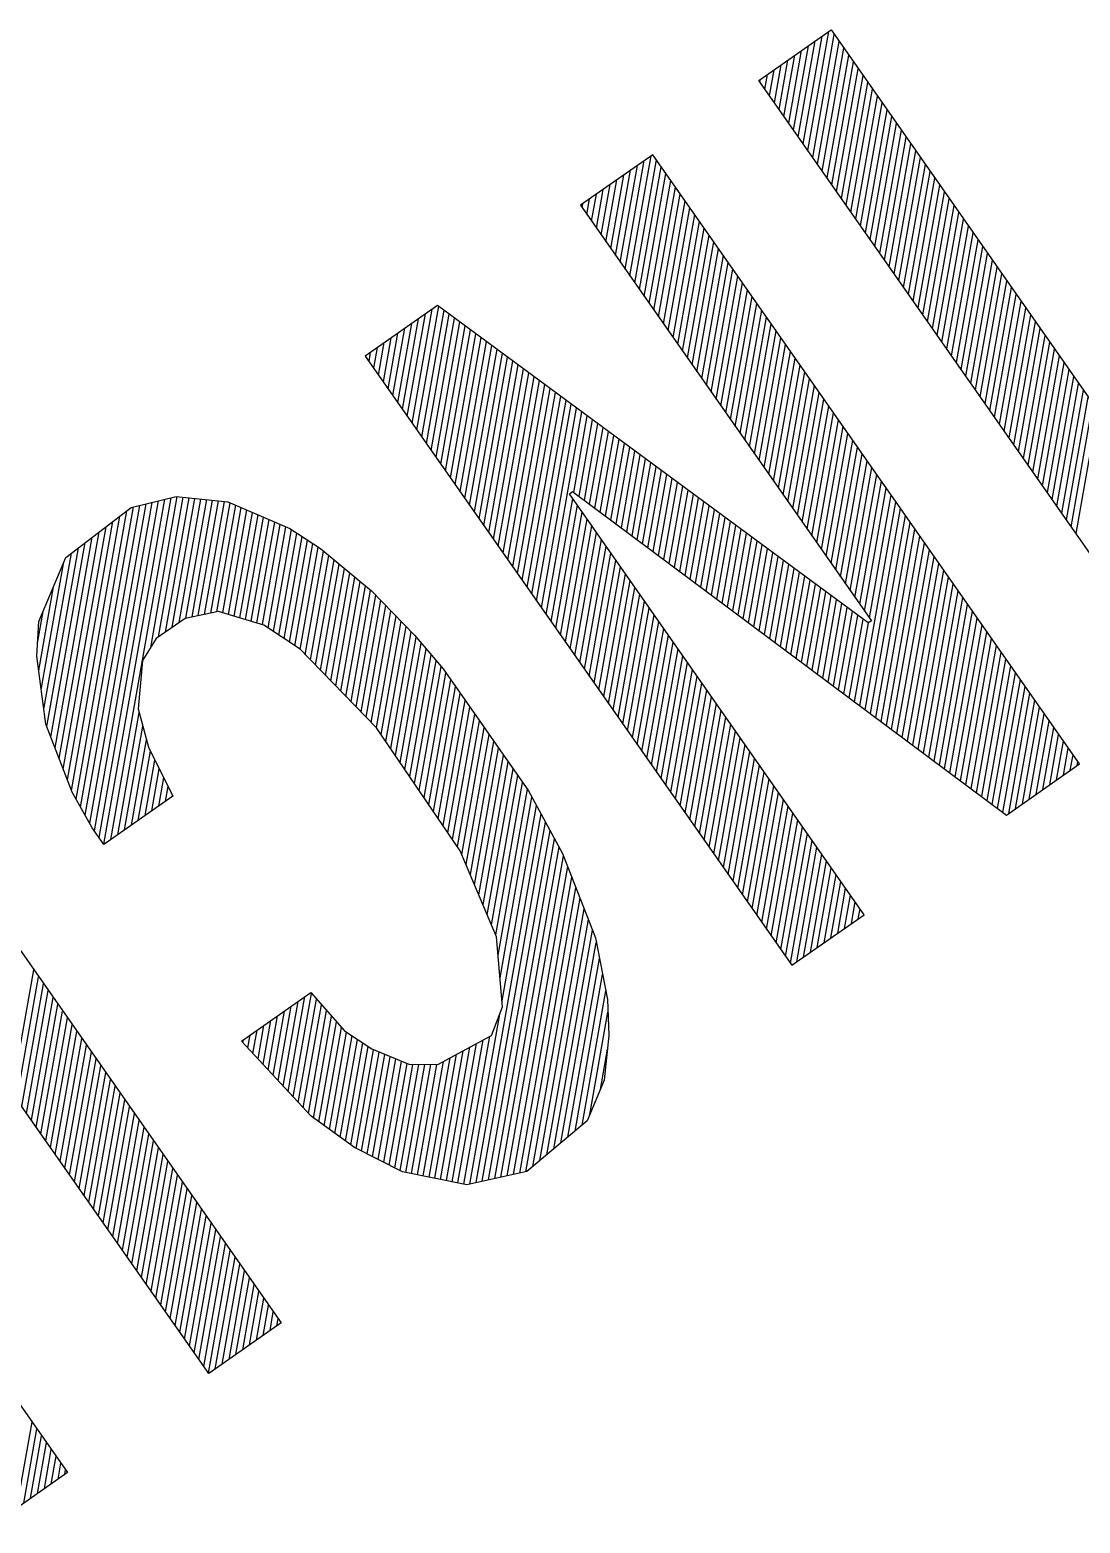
# Model space of a CAD drawing. Header units: millimetres. Extents: x 152904052 to 153933663, y 538271515 to 539240469.
# Drawn here: x 153530347 to 153530912, y 539114326 to 539115129 of the extents above; entities that cross this region are included whole.
import ezdxf

# ---------------------------------------------------------------- set-up
doc = ezdxf.new("R2010")
doc.units = ezdxf.units.MM
doc.layers.add('BORD', color=7, linetype='Continuous')

msp = doc.modelspace()

# ---------------------------------------------------------------- linework, layer by layer
at = {"layer": 'BORD', "color": 133}
for p, q in [((153530760.7, 539115071.75), (153530769.8, 539115123.36)), ((153530763.28, 539115068.07), (153530773.48, 539115125.94)), ((153530765.85, 539115064.39), (153530777.16, 539115128.51)), ((153530768.43, 539115060.71), (153530780.08, 539115126.8)), ((153530771, 539115057.04), (153530782.66, 539115123.13)), ((153530752.98, 539115082.78), (153530758.77, 539115115.64)), ((153530755.55, 539115079.1), (153530762.45, 539115118.21)), ((153530758.13, 539115075.43), (153530766.13, 539115120.79)), ((153530773.58, 539115053.36), (153530785.23, 539115119.45)), ((153530776.16, 539115049.68), (153530787.81, 539115115.77)), ((153530745.25, 539115093.82), (153530747.74, 539115107.91)), ((153530747.83, 539115090.14), (153530751.41, 539115110.48)), ((153530750.4, 539115086.46), (153530755.09, 539115113.06)), ((153530778.73, 539115046), (153530790.38, 539115112.09)), ((153530781.31, 539115042.32), (153530792.96, 539115108.41)), ((153530740.1, 539115101.17), (153530740.38, 539115102.76)), ((153530742.68, 539115097.49), (153530744.06, 539115105.33)), ((153530783.88, 539115038.65), (153530795.54, 539115104.74)), ((153530786.46, 539115034.97), (153530798.11, 539115101.06)), ((153530789.03, 539115031.29), (153530800.69, 539115097.38)), ((153530791.61, 539115027.61), (153530803.26, 539115093.7)), ((153530794.18, 539115023.93), (153530805.84, 539115090.02)), ((153530796.76, 539115020.25), (153530808.41, 539115086.35)), ((153530799.33, 539115016.58), (153530810.99, 539115082.67)), ((153530801.91, 539115012.9), (153530813.56, 539115078.99)), ((153530804.49, 539115009.22), (153530816.14, 539115075.31)), ((153530807.06, 539115005.54), (153530818.71, 539115071.63)), ((153530809.64, 539115001.86), (153530821.29, 539115067.96)), ((153530667.57, 539115000.68), (153530677.85, 539115058.98)), ((153530670.15, 539114997), (153530681.53, 539115061.55)), ((153530672.72, 539114993.32), (153530684.38, 539115059.41)), ((153530812.21, 539114998.19), (153530823.87, 539115064.28)), ((153530814.79, 539114994.51), (153530826.44, 539115060.6)), ((153530659.85, 539115011.71), (153530666.82, 539115051.25)), ((153530662.42, 539115008.03), (153530670.5, 539115053.83)), ((153530665, 539115004.35), (153530674.17, 539115056.4)), ((153530675.3, 539114989.64), (153530686.95, 539115055.73)), ((153530677.87, 539114985.96), (153530689.53, 539115052.05)), ((153530817.36, 539114990.83), (153530829.02, 539115056.92)), ((153530819.94, 539114987.15), (153530831.59, 539115053.24)), ((153530652.12, 539115022.74), (153530655.78, 539115043.52)), ((153530654.69, 539115019.07), (153530659.46, 539115046.1)), ((153530657.27, 539115015.39), (153530663.14, 539115048.67)), ((153530680.45, 539114982.28), (153530692.1, 539115048.38)), ((153530683.02, 539114978.61), (153530694.68, 539115044.7)), ((153530822.51, 539114983.47), (153530834.17, 539115049.56)), ((153530825.09, 539114979.8), (153530836.74, 539115045.89)), ((153530644.39, 539115033.78), (153530644.75, 539115035.8)), ((153530646.97, 539115030.1), (153530648.43, 539115038.37)), ((153530649.54, 539115026.42), (153530652.1, 539115040.95)), ((153530685.6, 539114974.93), (153530697.25, 539115041.02)), ((153530688.18, 539114971.25), (153530699.83, 539115037.34)), ((153530827.66, 539114976.12), (153530839.32, 539115042.21)), ((153530830.24, 539114972.44), (153530841.89, 539115038.53)), ((153530832.82, 539114968.76), (153530844.47, 539115034.85)), ((153530690.75, 539114967.57), (153530702.4, 539115033.66)), ((153530693.33, 539114963.89), (153530704.98, 539115029.99)), ((153530835.39, 539114965.08), (153530847.04, 539115031.17)), ((153530837.97, 539114961.4), (153530849.62, 539115027.5)), ((153530695.9, 539114960.22), (153530707.56, 539115026.31)), ((153530698.48, 539114956.54), (153530710.13, 539115022.63)), ((153530701.05, 539114952.86), (153530712.71, 539115018.95)), ((153530840.54, 539114957.73), (153530852.2, 539115023.82)), ((153530843.12, 539114954.05), (153530854.77, 539115020.14)), ((153530703.63, 539114949.18), (153530715.28, 539115015.27)), ((153530706.2, 539114945.5), (153530717.86, 539115011.59)), ((153530845.69, 539114950.37), (153530857.35, 539115016.46)), ((153530848.27, 539114946.69), (153530859.92, 539115012.78)), ((153530708.78, 539114941.83), (153530720.43, 539115007.92)), ((153530711.35, 539114938.15), (153530723.01, 539115004.24)), ((153530850.84, 539114943.01), (153530862.5, 539115009.11)), ((153530853.42, 539114939.34), (153530865.07, 539115005.43)), ((153530713.93, 539114934.47), (153530725.58, 539115000.56)), ((153530716.5, 539114930.79), (153530728.16, 539114996.88)), ((153530855.99, 539114935.66), (153530867.65, 539115001.75)), ((153530858.57, 539114931.98), (153530870.22, 539114998.07)), ((153530861.14, 539114928.3), (153530872.8, 539114994.39)), ((153530719.08, 539114927.11), (153530730.73, 539114993.2)), ((153530721.66, 539114923.44), (153530733.31, 539114989.53)), ((153530863.72, 539114924.62), (153530875.37, 539114990.72)), ((153530866.3, 539114920.95), (153530877.95, 539114987.04)), ((153530553.03, 539114917.89), (153530563.83, 539114979.14)), ((153530555.61, 539114914.21), (153530567.32, 539114980.66)), ((153530558.18, 539114910.53), (153530570.18, 539114978.55)), ((153530724.23, 539114919.76), (153530735.88, 539114985.85)), ((153530726.81, 539114916.08), (153530738.46, 539114982.17)), ((153530729.38, 539114912.4), (153530741.04, 539114978.49)), ((153530868.87, 539114917.27), (153530880.52, 539114983.36)), ((153530871.45, 539114913.59), (153530883.1, 539114979.68)), ((153530545.3, 539114928.93), (153530552.8, 539114971.41)), ((153530547.88, 539114925.25), (153530556.47, 539114973.99)), ((153530550.46, 539114921.57), (153530560.15, 539114976.56)), ((153530560.76, 539114906.86), (153530573.03, 539114976.45)), ((153530563.33, 539114903.18), (153530575.88, 539114974.35)), ((153530565.91, 539114899.5), (153530578.73, 539114972.24)), ((153530731.96, 539114908.72), (153530743.61, 539114974.81)), ((153530734.53, 539114905.04), (153530746.19, 539114971.14)), ((153530874.02, 539114909.91), (153530885.68, 539114976)), ((153530876.6, 539114906.23), (153530888.25, 539114972.32)), ((153530537.58, 539114939.96), (153530541.76, 539114963.69)), ((153530540.15, 539114936.28), (153530545.44, 539114966.26)), ((153530542.73, 539114932.6), (153530549.12, 539114968.84)), ((153530568.48, 539114895.82), (153530581.59, 539114970.14)), ((153530571.06, 539114892.14), (153530584.44, 539114968.04)), ((153530573.63, 539114888.47), (153530587.29, 539114965.93)), ((153530576.21, 539114884.79), (153530590.15, 539114963.83)), ((153530737.11, 539114901.37), (153530748.76, 539114967.46)), ((153530739.68, 539114897.69), (153530751.34, 539114963.78)), ((153530879.17, 539114902.56), (153530890.83, 539114968.65)), ((153530881.75, 539114898.88), (153530893.4, 539114964.97)), ((153530529.85, 539114950.99), (153530530.73, 539114955.96)), ((153530532.43, 539114947.32), (153530534.41, 539114958.53)), ((153530535, 539114943.64), (153530538.08, 539114961.11)), ((153530578.79, 539114881.11), (153530593, 539114961.72)), ((153530581.36, 539114877.43), (153530595.85, 539114959.62)), ((153530583.94, 539114873.75), (153530598.71, 539114957.52)), ((153530586.51, 539114870.08), (153530601.56, 539114955.41)), ((153530742.26, 539114894.01), (153530753.91, 539114960.1)), ((153530744.83, 539114890.33), (153530756.49, 539114956.42)), ((153530884.32, 539114895.2), (153530895.98, 539114961.29)), ((153530886.9, 539114891.52), (153530898.55, 539114957.61)), ((153530589.09, 539114866.4), (153530604.41, 539114953.31)), ((153530591.66, 539114862.72), (153530607.26, 539114951.2)), ((153530594.24, 539114859.04), (153530610.12, 539114949.1)), ((153530596.81, 539114855.36), (153530612.97, 539114947)), ((153530747.41, 539114886.65), (153530759.06, 539114952.75)), ((153530749.99, 539114882.98), (153530761.64, 539114949.07)), ((153530889.47, 539114887.84), (153530901.13, 539114953.93)), ((153530892.05, 539114884.16), (153530903.7, 539114950.26)), ((153530894.63, 539114880.49), (153530906.28, 539114946.58)), ((153530599.39, 539114851.69), (153530615.82, 539114944.89)), ((153530601.96, 539114848.01), (153530618.68, 539114942.79)), ((153530604.54, 539114844.33), (153530621.53, 539114940.68)), ((153530607.12, 539114840.65), (153530624.38, 539114938.58)), ((153530752.56, 539114879.3), (153530764.21, 539114945.39)), ((153530755.14, 539114875.62), (153530766.79, 539114941.71)), ((153530897.2, 539114876.81), (153530908.85, 539114942.9)), ((153530899.78, 539114873.13), (153530911.43, 539114939.22)), ((153530609.69, 539114836.97), (153530627.24, 539114936.48)), ((153530612.27, 539114833.29), (153530630.09, 539114934.37)), ((153530614.84, 539114829.62), (153530632.94, 539114932.27)), ((153530617.42, 539114825.94), (153530635.79, 539114930.16)), ((153530757.71, 539114871.94), (153530769.37, 539114938.03)), ((153530760.29, 539114868.26), (153530771.94, 539114934.35)), ((153530762.86, 539114864.59), (153530774.52, 539114930.68)), ((153530902.35, 539114869.45), (153530914.01, 539114935.54)), ((153530904.93, 539114865.77), (153530916.58, 539114931.87)), ((153530619.99, 539114822.26), (153530638.65, 539114928.06)), ((153530622.57, 539114818.58), (153530641.5, 539114925.96)), ((153530625.14, 539114814.9), (153530644.35, 539114923.85)), ((153530765.44, 539114860.91), (153530777.09, 539114927)), ((153530768.01, 539114857.23), (153530779.67, 539114923.32)), ((153530907.5, 539114862.1), (153530919.16, 539114928.19)), ((153530910.08, 539114858.42), (153530921.73, 539114924.51)), ((153530639.95, 539114880.6), (153530647.21, 539114921.75)), ((153530642.8, 539114878.47), (153530650.06, 539114919.64)), ((153530645.65, 539114876.35), (153530652.91, 539114917.54)), ((153530648.5, 539114874.22), (153530655.77, 539114915.44)), ((153530770.59, 539114853.55), (153530782.24, 539114919.64)), ((153530773.16, 539114849.87), (153530784.82, 539114915.96)), ((153530651.35, 539114872.1), (153530658.62, 539114913.33)), ((153530654.2, 539114869.97), (153530661.47, 539114911.23)), ((153530657.05, 539114867.85), (153530664.32, 539114909.12)), ((153530659.9, 539114865.72), (153530667.18, 539114907.02)), ((153530775.74, 539114846.2), (153530787.39, 539114912.29)), ((153530778.32, 539114842.52), (153530789.97, 539114908.61)), ((153530662.74, 539114863.59), (153530670.03, 539114904.92)), ((153530665.59, 539114861.47), (153530672.88, 539114902.81)), ((153530668.44, 539114859.34), (153530675.74, 539114900.71)), ((153530671.29, 539114857.22), (153530678.59, 539114898.6)), ((153530780.89, 539114838.84), (153530792.54, 539114904.93)), ((153530783.47, 539114835.16), (153530795.12, 539114901.25)), ((153530674.14, 539114855.09), (153530681.44, 539114896.5)), ((153530676.99, 539114852.97), (153530684.3, 539114894.4)), ((153530679.84, 539114850.84), (153530687.15, 539114892.29)), ((153530682.69, 539114848.72), (153530690, 539114890.19)), ((153530786.04, 539114831.48), (153530797.7, 539114897.57)), ((153530788.62, 539114827.8), (153530800.27, 539114893.9)), ((153530791.19, 539114824.13), (153530802.85, 539114890.22)), ((153530685.54, 539114846.59), (153530692.85, 539114888.08)), ((153530688.39, 539114844.47), (153530695.71, 539114885.98)), ((153530691.24, 539114842.34), (153530698.56, 539114883.88)), ((153530793.77, 539114820.45), (153530805.42, 539114886.54)), ((153530796.34, 539114816.77), (153530808, 539114882.86)), ((153530379.67, 539114702.63), (153530409.96, 539114874.41)), ((153530382.18, 539114698.58), (153530413.33, 539114875.23)), ((153530384.75, 539114694.9), (153530416.69, 539114876.04)), ((153530387.34, 539114691.31), (153530420.06, 539114876.86)), ((153530391.02, 539114693.89), (153530423.43, 539114877.67)), ((153530412.47, 539114797.24), (153530426.76, 539114878.3)), ((153530416.68, 539114802.86), (153530429.93, 539114877.98)), ((153530420.36, 539114805.43), (153530433.1, 539114877.66)), ((153530424.04, 539114808.01), (153530436.27, 539114877.34)), ((153530427.72, 539114810.58), (153530439.43, 539114877.02)), ((153530431.35, 539114812.92), (153530442.6, 539114876.7)), ((153530434.7, 539114813.61), (153530445.77, 539114876.38)), ((153530438.05, 539114814.3), (153530448.94, 539114876.06)), ((153530441.39, 539114814.99), (153530452.1, 539114875.74)), ((153530444.74, 539114815.68), (153530455.2, 539114875.01)), ((153530627.72, 539114811.23), (153530639.37, 539114877.32)), ((153530694.09, 539114840.22), (153530701.41, 539114881.77)), ((153530696.94, 539114838.09), (153530704.27, 539114879.67)), ((153530699.78, 539114835.97), (153530707.12, 539114877.57)), ((153530702.63, 539114833.84), (153530709.97, 539114875.46)), ((153530793.81, 539114765.83), (153530813.15, 539114875.51)), ((153530798.92, 539114813.09), (153530810.57, 539114879.18)), ((153530369.88, 539114720.26), (153530395.9, 539114867.83)), ((153530372.3, 539114715.67), (153530399.63, 539114870.67)), ((153530374.75, 539114711.33), (153530403.22, 539114872.78)), ((153530377.21, 539114706.98), (153530406.59, 539114873.6)), ((153530448.08, 539114816.37), (153530458.19, 539114873.71)), ((153530451.22, 539114815.86), (153530461.19, 539114872.41)), ((153530454.28, 539114814.94), (153530464.18, 539114871.11)), ((153530457.34, 539114814.02), (153530467.18, 539114869.81)), ((153530460.4, 539114813.11), (153530470.17, 539114868.51)), ((153530463.47, 539114812.19), (153530473.17, 539114867.22)), ((153530466.53, 539114811.27), (153530476.16, 539114865.92)), ((153530630.29, 539114807.55), (153530641.95, 539114873.64)), ((153530632.87, 539114803.87), (153530644.52, 539114869.96)), ((153530635.44, 539114800.19), (153530647.1, 539114866.28)), ((153530705.48, 539114831.72), (153530712.83, 539114873.36)), ((153530708.33, 539114829.59), (153530715.68, 539114871.25)), ((153530711.18, 539114827.46), (153530718.53, 539114869.15)), ((153530714.03, 539114825.34), (153530721.38, 539114867.05)), ((153530796.66, 539114763.71), (153530815.72, 539114871.83)), ((153530799.51, 539114761.58), (153530818.3, 539114868.15)), ((153530363.25, 539114737.5), (153530384.72, 539114859.3)), ((153530365.46, 539114731.75), (153530388.45, 539114862.14)), ((153530367.67, 539114726), (153530392.17, 539114864.98)), ((153530469.59, 539114810.36), (153530479.16, 539114864.62)), ((153530472.65, 539114809.44), (153530482.15, 539114863.32)), ((153530475.58, 539114807.74), (153530485.15, 539114862.02)), ((153530478.46, 539114805.8), (153530488.11, 539114860.54)), ((153530481.34, 539114803.87), (153530491.01, 539114858.67)), ((153530638.02, 539114796.51), (153530649.67, 539114862.61)), ((153530640.6, 539114792.84), (153530652.25, 539114858.93)), ((153530716.88, 539114823.21), (153530724.24, 539114864.94)), ((153530719.73, 539114821.09), (153530727.09, 539114862.84)), ((153530722.58, 539114818.96), (153530729.94, 539114860.73)), ((153530725.43, 539114816.84), (153530732.8, 539114858.63)), ((153530802.36, 539114759.46), (153530820.87, 539114864.47)), ((153530805.21, 539114757.33), (153530823.45, 539114860.79)), ((153530356.62, 539114754.74), (153530373.55, 539114850.77)), ((153530358.83, 539114748.99), (153530377.27, 539114853.61)), ((153530361.04, 539114743.24), (153530381, 539114856.45)), ((153530484.23, 539114801.93), (153530493.9, 539114856.8)), ((153530487.11, 539114800), (153530496.79, 539114854.93)), ((153530489.99, 539114798.06), (153530499.69, 539114853.06)), ((153530492.87, 539114796.1), (153530502.58, 539114851.18)), ((153530643.17, 539114789.16), (153530654.82, 539114855.25)), ((153530645.75, 539114785.48), (153530657.4, 539114851.57)), ((153530728.28, 539114814.71), (153530735.65, 539114856.53)), ((153530731.13, 539114812.59), (153530738.5, 539114854.42)), ((153530733.98, 539114810.46), (153530741.36, 539114852.32)), ((153530736.82, 539114808.34), (153530744.21, 539114850.21)), ((153530808.06, 539114755.2), (153530826.02, 539114857.11)), ((153530810.9, 539114753.08), (153530828.6, 539114853.44)), ((153530353.63, 539114774.38), (153530365.76, 539114843.17)), ((153530355.03, 539114764.05), (153530369.82, 539114847.92)), ((153530495.6, 539114793.3), (153530505.43, 539114849.03)), ((153530498.33, 539114790.5), (153530508.24, 539114846.7)), ((153530501.06, 539114787.7), (153530511.05, 539114844.37)), ((153530503.79, 539114784.89), (153530513.86, 539114842.04)), ((153530648.32, 539114781.8), (153530659.98, 539114847.89)), ((153530650.9, 539114778.12), (153530662.55, 539114844.21)), ((153530739.67, 539114806.21), (153530747.06, 539114848.11)), ((153530742.52, 539114804.09), (153530749.91, 539114846.01)), ((153530745.37, 539114801.96), (153530752.77, 539114843.9)), ((153530748.22, 539114799.84), (153530755.62, 539114841.8)), ((153530813.75, 539114750.95), (153530831.18, 539114849.76)), ((153530816.6, 539114748.83), (153530833.75, 539114846.08)), ((153530819.45, 539114746.7), (153530836.33, 539114842.4)), ((153530506.52, 539114782.09), (153530516.68, 539114839.71)), ((153530509.25, 539114779.29), (153530519.49, 539114837.38)), ((153530511.98, 539114776.49), (153530522.3, 539114835.05)), ((153530653.47, 539114774.45), (153530665.13, 539114840.54)), ((153530656.05, 539114770.77), (153530667.7, 539114836.86)), ((153530751.07, 539114797.71), (153530758.47, 539114839.69)), ((153530753.92, 539114795.59), (153530761.33, 539114837.59)), ((153530756.77, 539114793.46), (153530764.18, 539114835.49)), ((153530822.3, 539114744.58), (153530838.9, 539114838.72)), ((153530825.15, 539114742.45), (153530841.48, 539114835.05)), ((153530352.23, 539114784.72), (153530360.19, 539114829.85)), ((153530514.71, 539114773.69), (153530525.12, 539114832.72)), ((153530517.44, 539114770.89), (153530527.93, 539114830.39)), ((153530520.17, 539114768.09), (153530530.74, 539114828.06)), ((153530658.62, 539114767.09), (153530670.28, 539114833.18)), ((153530661.2, 539114763.41), (153530672.85, 539114829.5)), ((153530663.77, 539114759.73), (153530675.43, 539114825.82)), ((153530759.62, 539114791.33), (153530767.03, 539114833.38)), ((153530762.47, 539114789.21), (153530769.89, 539114831.28)), ((153530765.32, 539114787.08), (153530772.74, 539114829.17)), ((153530768.17, 539114784.96), (153530775.59, 539114827.07)), ((153530828, 539114740.33), (153530844.05, 539114831.37)), ((153530830.85, 539114738.2), (153530846.63, 539114827.69)), ((153530522.9, 539114765.29), (153530533.49, 539114825.34)), ((153530525.63, 539114762.49), (153530536.22, 539114822.53)), ((153530528.36, 539114759.68), (153530538.94, 539114819.72)), ((153530666.35, 539114756.05), (153530678, 539114822.15)), ((153530668.93, 539114752.38), (153530680.58, 539114818.47)), ((153530771.02, 539114782.83), (153530778.44, 539114824.97)), ((153530773.86, 539114780.71), (153530781.3, 539114822.86)), ((153530776.71, 539114778.58), (153530784.15, 539114820.76)), ((153530779.56, 539114776.46), (153530787, 539114818.65)), ((153530833.7, 539114736.08), (153530849.2, 539114824.01)), ((153530836.55, 539114733.95), (153530851.78, 539114820.33)), ((153530351.61, 539114799.48), (153530354.61, 539114816.52)), ((153530531.09, 539114756.88), (153530541.67, 539114816.91)), ((153530533.82, 539114754.08), (153530544.4, 539114814.1)), ((153530536.39, 539114750.35), (153530547.13, 539114811.29)), ((153530671.5, 539114748.7), (153530683.15, 539114814.79)), ((153530674.08, 539114745.02), (153530685.73, 539114811.11)), ((153530782.41, 539114774.33), (153530789.86, 539114816.55)), ((153530785.26, 539114772.21), (153530792.71, 539114814.45)), ((153530788.11, 539114770.08), (153530795.56, 539114812.34)), ((153530790.96, 539114767.96), (153530798.46, 539114810.49)), ((153530839.4, 539114731.83), (153530854.35, 539114816.66)), ((153530842.25, 539114729.7), (153530856.93, 539114812.98)), ((153530538.95, 539114746.59), (153530549.86, 539114808.47)), ((153530541.51, 539114742.83), (153530552.59, 539114805.66)), ((153530544.07, 539114739.07), (153530555.29, 539114802.73)), ((153530676.65, 539114741.34), (153530688.31, 539114807.43)), ((153530679.23, 539114737.66), (153530690.88, 539114803.76)), ((153530845.1, 539114727.58), (153530859.51, 539114809.3)), ((153530847.94, 539114725.45), (153530862.08, 539114805.62)), ((153530850.79, 539114723.32), (153530864.66, 539114801.94)), ((153530546.63, 539114735.31), (153530557.96, 539114799.57)), ((153530549.19, 539114731.55), (153530560.62, 539114796.4)), ((153530681.8, 539114733.99), (153530693.46, 539114800.08)), ((153530684.38, 539114730.31), (153530696.03, 539114796.4)), ((153530853.64, 539114721.2), (153530867.23, 539114798.27)), ((153530856.49, 539114719.07), (153530869.81, 539114794.59)), ((153530551.75, 539114727.78), (153530563.29, 539114793.23)), ((153530554.31, 539114724.02), (153530565.96, 539114790.07)), ((153530556.87, 539114720.26), (153530568.62, 539114786.9)), ((153530686.95, 539114726.63), (153530698.61, 539114792.72)), ((153530689.53, 539114722.95), (153530701.18, 539114789.04)), ((153530859.34, 539114716.95), (153530872.38, 539114790.91)), ((153530862.19, 539114714.82), (153530874.96, 539114787.23)), ((153530559.43, 539114716.5), (153530571.23, 539114783.42)), ((153530561.99, 539114712.74), (153530573.81, 539114779.74)), ((153530692.1, 539114719.27), (153530703.76, 539114785.37)), ((153530694.68, 539114715.6), (153530706.33, 539114781.69)), ((153530697.26, 539114711.92), (153530708.91, 539114778.01)), ((153530865.04, 539114712.7), (153530877.53, 539114783.55)), ((153530867.89, 539114710.57), (153530880.11, 539114779.87)), ((153530564.55, 539114708.98), (153530576.38, 539114776.07)), ((153530567.11, 539114705.21), (153530578.96, 539114772.39)), ((153530699.83, 539114708.24), (153530711.48, 539114774.33)), ((153530702.41, 539114704.56), (153530714.06, 539114770.65)), ((153530870.74, 539114708.45), (153530882.68, 539114776.2)), ((153530873.87, 539114707.92), (153530885.26, 539114772.52)), ((153530394.7, 539114696.46), (153530406.29, 539114762.21)), ((153530569.67, 539114701.45), (153530581.53, 539114768.71)), ((153530572.24, 539114697.69), (153530584.11, 539114765.03)), ((153530704.98, 539114700.88), (153530716.64, 539114766.97)), ((153530707.56, 539114697.21), (153530719.21, 539114763.3)), ((153530877.55, 539114710.49), (153530887.84, 539114768.84)), ((153530881.23, 539114713.07), (153530890.41, 539114765.16)), ((153530884.9, 539114715.65), (153530892.99, 539114761.48)), ((153530398.38, 539114699.04), (153530408.22, 539114754.88)), ((153530574.8, 539114693.93), (153530586.69, 539114761.35)), ((153530577.36, 539114690.17), (153530589.26, 539114757.68)), ((153530579.81, 539114685.78), (153530591.84, 539114754)), ((153530710.13, 539114693.53), (153530721.79, 539114759.62)), ((153530712.71, 539114689.85), (153530724.36, 539114755.94)), ((153530888.58, 539114718.22), (153530895.56, 539114757.81)), ((153530892.26, 539114720.8), (153530898.14, 539114754.13)), ((153530402.06, 539114701.61), (153530410.15, 539114747.54)), ((153530582.08, 539114680.39), (153530594.41, 539114750.32)), ((153530584.36, 539114675), (153530596.99, 539114746.64)), ((153530715.28, 539114686.17), (153530726.94, 539114752.26)), ((153530717.86, 539114682.49), (153530729.51, 539114748.58)), ((153530895.94, 539114723.37), (153530900.71, 539114750.45)), ((153530899.62, 539114725.95), (153530903.29, 539114746.77)), ((153530405.73, 539114704.19), (153530412.29, 539114741.38)), ((153530586.63, 539114669.61), (153530599.56, 539114742.96)), ((153530588.9, 539114664.23), (153530602.14, 539114739.29)), ((153530720.43, 539114678.81), (153530732.09, 539114744.91)), ((153530723.01, 539114675.14), (153530734.66, 539114741.23)), ((153530725.59, 539114671.46), (153530737.24, 539114737.55)), ((153530903.29, 539114728.52), (153530905.86, 539114743.09)), ((153530906.97, 539114731.1), (153530908.44, 539114739.42)), ((153530409.41, 539114706.76), (153530414.68, 539114736.64)), ((153530413.09, 539114709.34), (153530417.07, 539114731.9)), ((153530591.18, 539114658.84), (153530604.71, 539114735.61)), ((153530593.45, 539114653.45), (153530607.29, 539114731.93)), ((153530728.16, 539114667.78), (153530739.81, 539114733.87)), ((153530730.74, 539114664.1), (153530742.39, 539114730.19)), ((153530910.65, 539114733.67), (153530911.01, 539114735.74)), ((153530416.77, 539114711.91), (153530419.46, 539114727.17)), ((153530420.45, 539114714.49), (153530421.85, 539114722.43)), ((153530595.72, 539114648.06), (153530609.86, 539114728.25)), ((153530598, 539114642.67), (153530612.44, 539114724.57)), ((153530733.31, 539114660.42), (153530744.97, 539114726.52)), ((153530735.89, 539114656.75), (153530747.54, 539114722.84)), ((153530424.12, 539114717.06), (153530424.23, 539114717.69)), ((153530599.3, 539114631.75), (153530615.01, 539114720.9)), ((153530600.35, 539114619.43), (153530617.48, 539114716.6)), ((153530738.46, 539114653.07), (153530750.12, 539114719.16)), ((153530741.04, 539114649.39), (153530752.69, 539114715.48)), ((153530587.39, 539114509.36), (153530622.36, 539114707.69)), ((153530601.4, 539114607.12), (153530619.92, 539114712.14)), ((153530743.61, 539114645.71), (153530755.27, 539114711.8)), ((153530746.19, 539114642.03), (153530757.84, 539114708.12)), ((153530590.74, 539114510.1), (153530624.8, 539114703.24)), ((153530594.1, 539114510.83), (153530627.24, 539114698.78)), ((153530748.76, 539114638.36), (153530760.42, 539114704.45)), ((153530751.34, 539114634.68), (153530762.99, 539114700.77)), ((153530597.45, 539114511.57), (153530629.67, 539114694.33)), ((153530600.8, 539114512.31), (153530632.11, 539114689.87)), ((153530753.91, 539114631), (153530765.57, 539114697.09)), ((153530756.49, 539114627.32), (153530768.14, 539114693.41)), ((153530759.85, 539114628.08), (153530770.72, 539114689.73)), ((153530604.16, 539114513.05), (153530634.5, 539114685.13)), ((153530763.53, 539114630.66), (153530773.29, 539114686.06)), ((153530767.2, 539114633.23), (153530775.87, 539114682.38)), ((153530607.51, 539114513.79), (153530636.72, 539114679.41)), ((153530610.87, 539114514.52), (153530638.93, 539114673.7)), ((153530770.88, 539114635.81), (153530778.45, 539114678.7)), ((153530774.56, 539114638.38), (153530781.02, 539114675.02)), ((153530614.22, 539114515.26), (153530641.15, 539114667.99)), ((153530778.24, 539114640.96), (153530783.6, 539114671.34)), ((153530781.92, 539114643.53), (153530786.17, 539114667.67)), ((153530617.94, 539114518.05), (153530643.37, 539114662.28)), ((153530785.59, 539114646.11), (153530788.75, 539114663.99)), ((153530789.27, 539114648.68), (153530791.32, 539114660.31)), ((153530621.72, 539114521.22), (153530645.58, 539114656.57)), ((153530625.5, 539114524.38), (153530647.8, 539114650.86)), ((153530792.95, 539114651.26), (153530793.9, 539114656.63)), ((153530629.28, 539114527.55), (153530650.02, 539114645.14)), ((153530633.06, 539114530.71), (153530652.09, 539114638.59)), ((153530636.85, 539114533.88), (153530653.78, 539114629.93)), ((153530336.93, 539114551.69), (153530349.63, 539114623.72)), ((153530340.55, 539114553.95), (153530352.21, 539114620.04)), ((153530640.63, 539114537.04), (153530655.48, 539114621.26)), ((153530343.13, 539114550.27), (153530354.78, 539114616.36)), ((153530345.71, 539114546.59), (153530357.36, 539114612.68)), ((153530348.28, 539114542.91), (153530359.93, 539114609)), ((153530486.41, 539114558.36), (153530495.41, 539114609.39)), ((153530489.12, 539114555.43), (153530498.93, 539114611.04)), ((153530644.41, 539114540.21), (153530657.18, 539114612.6)), ((153530350.86, 539114539.23), (153530362.51, 539114605.33)), ((153530353.43, 539114535.56), (153530365.09, 539114601.65)), ((153530478.29, 539114567.16), (153530484.38, 539114601.66)), ((153530481, 539114564.23), (153530488.05, 539114604.24)), ((153530483.71, 539114561.3), (153530491.73, 539114606.81)), ((153530491.83, 539114552.5), (153530501.62, 539114608.01)), ((153530494.53, 539114549.57), (153530504.31, 539114604.98)), ((153530497.24, 539114546.63), (153530507, 539114601.96)), ((153530648.67, 539114546.07), (153530658.36, 539114601.04)), ((153530356.01, 539114531.88), (153530367.66, 539114597.97)), ((153530358.58, 539114528.2), (153530370.24, 539114594.29)), ((153530470.17, 539114575.96), (153530473.34, 539114593.94)), ((153530472.88, 539114573.03), (153530477.02, 539114596.51)), ((153530475.59, 539114570.09), (153530480.7, 539114599.09)), ((153530500.02, 539114544.11), (153530509.69, 539114598.93)), ((153530502.88, 539114542.05), (153530512.38, 539114595.9)), ((153530505.74, 539114539.98), (153530515.07, 539114592.87)), ((153530584.03, 539114508.62), (153530600.14, 539114599.99)), ((153530361.16, 539114524.52), (153530372.81, 539114590.61)), ((153530363.73, 539114520.84), (153530375.39, 539114586.94)), ((153530462.05, 539114584.76), (153530462.31, 539114586.21)), ((153530464.76, 539114581.82), (153530465.99, 539114588.78)), ((153530467.46, 539114578.89), (153530469.66, 539114591.36)), ((153530508.6, 539114537.92), (153530517.83, 539114590.27)), ((153530511.46, 539114535.86), (153530520.71, 539114588.33)), ((153530514.32, 539114533.79), (153530523.6, 539114586.4)), ((153530577.69, 539114509.21), (153530591.26, 539114586.18)), ((153530580.8, 539114508.58), (153530594.83, 539114588.13)), ((153530366.31, 539114517.17), (153530377.96, 539114583.26)), ((153530368.88, 539114513.49), (153530380.54, 539114579.58)), ((153530517.18, 539114531.73), (153530526.48, 539114584.46)), ((153530520.04, 539114529.66), (153530529.36, 539114582.53)), ((153530522.93, 539114527.76), (153530532.29, 539114580.83)), ((153530525.89, 539114526.27), (153530535.29, 539114579.58)), ((153530528.85, 539114524.79), (153530538.29, 539114578.34)), ((153530531.81, 539114523.3), (153530541.3, 539114577.1)), ((153530565.23, 539114511.71), (153530576.99, 539114578.38)), ((153530568.35, 539114511.09), (153530580.56, 539114580.33)), ((153530571.46, 539114510.46), (153530584.13, 539114582.28)), ((153530574.57, 539114509.83), (153530587.69, 539114584.23)), ((153530654.27, 539114559.53), (153530658.08, 539114581.15)), ((153530371.46, 539114509.81), (153530383.11, 539114575.9)), ((153530374.04, 539114506.13), (153530385.69, 539114572.22)), ((153530534.77, 539114521.81), (153530544.3, 539114575.86)), ((153530537.74, 539114520.32), (153530547.31, 539114574.61)), ((153530540.7, 539114518.83), (153530550.31, 539114573.37)), ((153530543.66, 539114517.34), (153530553.47, 539114572.97)), ((153530546.62, 539114515.85), (153530556.69, 539114572.93)), ((153530549.67, 539114514.85), (153530559.9, 539114572.89)), ((153530552.78, 539114514.22), (153530563.12, 539114572.85)), ((153530555.89, 539114513.59), (153530566.34, 539114572.82)), ((153530559.01, 539114512.97), (153530569.85, 539114574.48)), ((153530562.12, 539114512.34), (153530573.42, 539114576.43)), ((153530376.61, 539114502.45), (153530388.26, 539114568.54)), ((153530379.19, 539114498.78), (153530390.84, 539114564.87)), ((153530381.76, 539114495.1), (153530393.42, 539114561.19)), ((153530384.34, 539114491.42), (153530395.99, 539114557.51)), ((153530386.91, 539114487.74), (153530398.57, 539114553.83)), ((153530389.49, 539114484.06), (153530401.14, 539114550.15)), ((153530392.06, 539114480.39), (153530403.72, 539114546.48)), ((153530394.64, 539114476.71), (153530406.29, 539114542.8)), ((153530397.21, 539114473.03), (153530408.87, 539114539.12)), ((153530399.79, 539114469.35), (153530411.44, 539114535.44)), ((153530402.37, 539114465.67), (153530414.02, 539114531.76)), ((153530404.94, 539114461.99), (153530416.59, 539114528.09)), ((153530407.52, 539114458.32), (153530419.17, 539114524.41)), ((153530410.09, 539114454.64), (153530421.75, 539114520.73)), ((153530412.67, 539114450.96), (153530424.32, 539114517.05)), ((153530415.24, 539114447.28), (153530426.9, 539114513.37)), ((153530417.82, 539114443.6), (153530429.47, 539114509.7)), ((153530420.39, 539114439.93), (153530432.05, 539114506.02)), ((153530422.97, 539114436.25), (153530434.62, 539114502.34)), ((153530425.54, 539114432.57), (153530437.2, 539114498.66)), ((153530428.12, 539114428.89), (153530439.77, 539114494.98)), ((153530430.7, 539114425.21), (153530442.35, 539114491.3)), ((153530433.27, 539114421.54), (153530444.92, 539114487.63)), ((153530435.85, 539114417.86), (153530447.5, 539114483.95)), ((153530438.42, 539114414.18), (153530450.08, 539114480.27)), ((153530441, 539114410.5), (153530452.65, 539114476.59)), ((153530443.57, 539114406.82), (153530455.23, 539114472.91)), ((153530447.21, 539114409.17), (153530457.8, 539114469.24)), ((153530450.89, 539114411.74), (153530460.38, 539114465.56)), ((153530454.57, 539114414.32), (153530462.95, 539114461.88)), ((153530458.24, 539114416.9), (153530465.53, 539114458.2)), ((153530461.92, 539114419.47), (153530468.1, 539114454.52)), ((153530465.6, 539114422.05), (153530470.68, 539114450.85)), ((153530469.28, 539114424.62), (153530473.25, 539114447.17)), ((153530472.96, 539114427.2), (153530475.83, 539114443.49)), ((153530476.63, 539114429.77), (153530478.4, 539114439.81)), ((153530480.31, 539114432.35), (153530480.98, 539114436.13)), ((153530340.55, 539114334.48), (153530348.67, 539114380.56)), ((153530344.22, 539114337.06), (153530351.25, 539114376.89)), ((153530347.9, 539114339.63), (153530353.82, 539114373.21)), ((153530351.58, 539114342.21), (153530356.4, 539114369.53)), ((153530355.26, 539114344.78), (153530358.97, 539114365.85)), ((153530358.94, 539114347.36), (153530361.55, 539114362.17)), ((153530362.61, 539114349.93), (153530364.12, 539114358.5)), ((153530366.29, 539114352.51), (153530366.7, 539114354.82))]:
    msp.add_line(p, q, dxfattribs=at)
at = {"layer": 'BORD', "color": 133, "linetype": 'Continuous', "ltscale": 0.3}
for points in [[(153530778.32, 539115129.32), (153531007.75, 539114801.66), (153530968.88, 539114774.44), (153530739.45, 539115102.11)], [(153530911.86, 539114734.52), (153530682.43, 539115062.18), (153530643.56, 539115034.97), (153530799.99, 539114811.56), (153530798.26, 539114810.35), (153530566.68, 539114981.13), (153530527.81, 539114953.91), (153530757.24, 539114626.25), (153530796.11, 539114653.47), (153530637.59, 539114879.86), (153530639.32, 539114881.07), (153530872.62, 539114707.04)], [(153530253.11, 539114761.57), (153530482.54, 539114433.91), (153530443.67, 539114406.69), (153530340.42, 539114554.14), (153530264.41, 539114500.91), (153530367.65, 539114353.46), (153530328.78, 539114326.24), (153530099.35, 539114653.9), (153530138.22, 539114681.12), (153530225.82, 539114556.01), (153530301.84, 539114609.24), (153530214.24, 539114734.35)]]:
    msp.add_lwpolyline(points, close=True, dxfattribs=at)
for points in [[(153530424.44, 539114717.28), (153530387.29, 539114691.28), (153530381.04, 539114700.21), (153530370.25, 539114719.29), (153530356.12, 539114756.01), (153530351.17, 539114792.5), (153530352.33, 539114811.07), (153530366.78, 539114845.6), (153530402.01, 539114872.49), (153530426.23, 539114878.35), (153530453.94, 539114875.56), (153530487.22, 539114861.12), (153530503.69, 539114850.46), (153530531.28, 539114827.61), (153530554.37, 539114803.83), (153530569.66, 539114785.67), (153530615.54, 539114720.14), (153530633.99, 539114686.45), (153530651.6, 539114641.07), (153530658.1, 539114607.89), (153530658.85, 539114588.43), (153530656.32, 539114564.47), (153530647.2, 539114542.55), (153530614.74, 539114515.37), (153530582.39, 539114508.26), (153530547.92, 539114515.2), (153530522.09, 539114528.19), (153530498.67, 539114545.08), (153530461.34, 539114585.53), (153530498.48, 539114611.54), (153530516.72, 539114591.01), (153530531.29, 539114581.24), (153530551.22, 539114573), (153530566.8, 539114572.81), (153530595.66, 539114588.58), (153530601.68, 539114603.89), (153530598.45, 539114641.59), (153530578.93, 539114687.85), (153530533.91, 539114753.99), (153530492.77, 539114796.2), (153530473.34, 539114809.24), (153530448.91, 539114816.55), (153530430.92, 539114812.83), (153530415.37, 539114801.94), (153530408.13, 539114790.21), (153530405.78, 539114764.15), (153530411.21, 539114743.53), (153530424.44, 539114717.28)], [(153530757.24, 539114626.25), (153530796.11, 539114653.47)]]:
    msp.add_lwpolyline(points, dxfattribs=at)

doc.saveas('drawing.dxf')
